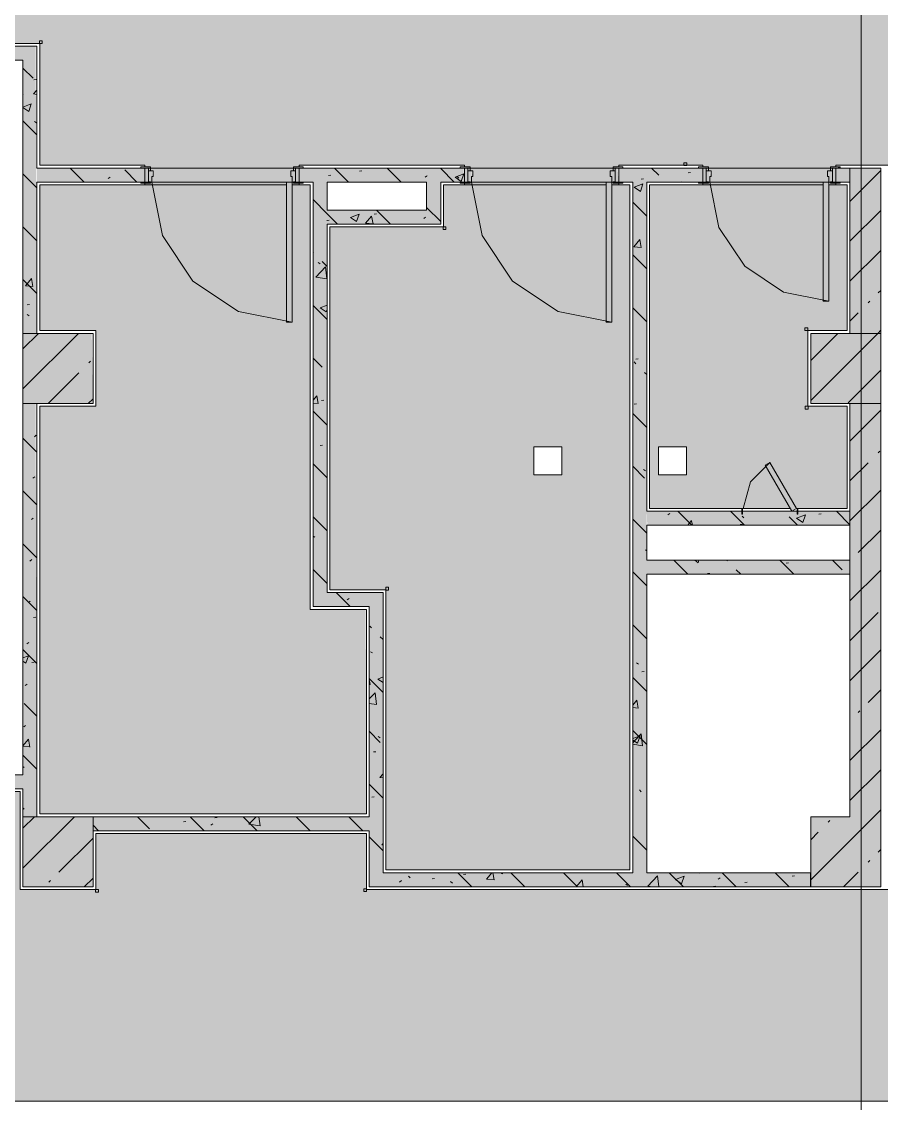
# Model space of a CAD drawing. Header units: millimetres. Extents: x -3817 to 677485, y -22715 to 103890.
# Drawn here: x -530.2 to -481.9, y -19496.8 to -19436 of the extents above; entities that cross this region are included whole.
import ezdxf

# ---------------------------------------------------------------- set-up
doc = ezdxf.new("R2010")
doc.units = ezdxf.units.MM
doc.layers.add('PDF _Геометрия', color=7, linetype='Continuous', true_color=0x1d1d1d)
doc.layers.add('PDF _Сплошная заливка', color=7, linetype='Continuous', true_color=0xffffff)

msp = doc.modelspace()

# ---------------------------------------------------------------- hatches: boundary and pattern name
at = {"layer": 'PDF _Сплошная заливка', "transparency": 33554559}
h = msp.add_hatch(color=256, dxfattribs=at)
h.paths.add_polyline_path([(-464.516, -19442.579), (-464.453, -19442.973), (-463.965, -19442.973), (-464.045, -19442.579), (-464.453, -19442.579)], flags=0)
h.paths.add_polyline_path([(-464.516, -19431.95), (-463.965, -19431.95), (-463.965, -19431.753), (-464.453, -19431.753), (-464.516, -19431.871)], flags=0)
h.paths.add_polyline_path([(-697.46, -19395.219), (-697.523, -19394.983), (-697.618, -19395.022), (-697.618, -19395.219), (-697.523, -19395.219)], flags=0)
h.paths.add_polyline_path([(-623.959, -19409.392), (-624.022, -19408.998), (-624.117, -19408.998), (-624.117, -19409.392), (-624.022, -19409.392)], flags=0)
h.paths.add_polyline_path([(-623.959, -19420.021), (-624.117, -19420.021), (-624.117, -19420.415), (-624.022, -19420.415), (-623.959, -19420.1)], flags=0)
h.paths.add_polyline_path([(-514.987, -19444.981), (-514.953, -19444.351), (-514.79, -19444.351), (-514.79, -19444.194), (-514.593, -19444.131), (-514.593, -19444.036), (-505.302, -19444.036), (-505.302, -19444.131), (-505.105, -19444.194), (-505.105, -19444.351), (-504.83, -19444.351), (-504.987, -19445.044), (-505.302, -19445.044), (-505.302, -19445.138), (-497.349, -19445.138), (-497.349, -19444.981), (-497.034, -19444.981), (-496.956, -19444.351), (-496.838, -19444.351), (-496.838, -19444.194), (-496.641, -19444.131), (-496.641, -19444.036), (-491.917, -19444.036), (-491.917, -19444.131), (-491.72, -19444.194), (-491.72, -19444.351), (-491.444, -19444.351), (-491.602, -19445.044), (-491.917, -19445.044), (-491.917, -19445.138), (-485.145, -19445.138), (-485.145, -19444.981), (-484.83, -19444.981), (-484.751, -19444.351), (-484.633, -19444.351), (-484.633, -19444.194), (-484.437, -19444.131), (-484.437, -19444.036), (-475.067, -19444.036), (-475.067, -19444.131), (-474.87, -19444.194), (-474.87, -19444.351), (-474.594, -19444.351), (-474.752, -19445.044), (-475.067, -19445.044), (-475.067, -19445.138), (-467.114, -19445.138), (-467.114, -19444.981), (-466.799, -19444.981), (-466.721, -19444.351), (-466.603, -19444.351), (-466.603, -19444.194), (-466.406, -19444.131), (-466.406, -19444.036), (-465.303, -19444.036), (-465.303, -19442.776), (-465.146, -19442.776), (-465.146, -19442.501), (-464.516, -19442.579), (-464.516, -19442.264), (-463.965, -19442.264), (-463.965, -19432.265), (-464.516, -19432.265), (-464.516, -19431.95), (-465.146, -19431.871), (-465.146, -19431.753), (-465.303, -19431.753), (-465.366, -19431.753), (-468.849, -19431.753), (-468.849, -19431.596), (-469.115, -19431.556), (-469.046, -19431.153), (-475.739, -19431.153), (-475.739, -19431.596), (-475.936, -19431.596), (-475.936, -19431.753), (-491.523, -19431.753), (-491.577, -19431.659), (-491.72, -19431.596), (-491.72, -19431.438), (-491.995, -19431.438), (-491.838, -19430.745), (-491.523, -19430.745), (-491.523, -19430.651), (-498.294, -19430.651), (-498.294, -19430.808), (-498.609, -19430.808), (-498.688, -19431.438), (-498.806, -19431.438), (-498.806, -19431.596), (-499.003, -19431.659), (-499.003, -19431.911), (-500.735, -19431.911), (-500.735, -19425.297), (-501.601, -19425.297), (-501.601, -19425.202), (-501.995, -19425.139), (-501.916, -19424.509), (-501.798, -19424.509), (-501.798, -19424.352), (-501.601, -19424.289), (-501.601, -19424.194), (-509.081, -19424.194), (-509.081, -19424.289), (-508.884, -19424.352), (-508.884, -19424.509), (-508.609, -19424.509), (-508.766, -19425.202), (-509.081, -19425.202), (-509.081, -19425.297), (-531.128, -19425.297), (-531.143, -19425.202), (-531.325, -19425.139), (-531.325, -19424.982), (-531.6, -19424.982), (-531.443, -19424.289), (-531.128, -19424.289), (-531.128, -19424.194), (-539.08, -19424.194), (-539.08, -19424.352), (-539.395, -19424.352), (-539.474, -19424.982), (-539.592, -19424.982), (-539.592, -19425.139), (-539.789, -19425.202), (-539.789, -19425.297), (-552.428, -19425.297), (-552.428, -19425.202), (-552.625, -19425.139), (-552.625, -19424.982), (-552.9, -19424.982), (-552.821, -19424.352), (-553.136, -19424.284), (-553.136, -19424.194), (-561.089, -19424.194), (-561.089, -19424.289), (-560.695, -19424.352), (-560.774, -19424.982), (-560.892, -19424.982), (-560.892, -19425.139), (-561.089, -19425.202), (-561.089, -19425.297), (-596.007, -19425.297), (-596.007, -19425.202), (-596.204, -19425.139), (-596.204, -19424.982), (-596.48, -19424.982), (-596.401, -19424.352), (-596.716, -19424.352), (-596.716, -19424.194), (-604.668, -19424.194), (-604.652, -19424.289), (-604.275, -19424.352), (-604.354, -19424.982), (-604.472, -19424.982), (-604.472, -19425.139), (-604.668, -19425.202), (-604.668, -19425.297), (-611.125, -19425.297), (-611.125, -19392.384), (-611.755, -19392.384), (-611.786, -19390.479), (-612.054, -19390.416), (-612.054, -19389.825), (-612.464, -19389.825), (-612.385, -19389.196), (-612.7, -19389.196), (-612.7, -19388.526), (-620.117, -19388.605), (-620.117, -19389.196), (-619.786, -19389.196), (-619.786, -19389.825), (-620.117, -19389.825), (-620.18, -19390.479), (-620.408, -19390.495), (-620.424, -19392.384), (-623.014, -19392.384), (-623.014, -19395.376), (-628.053, -19395.376), (-628.053, -19392.487), (-667.973, -19392.487), (-667.973, -19392.384), (-670.454, -19392.384), (-670.454, -19395.396), (-675.493, -19395.396), (-675.493, -19392.384), (-676.504, -19392.384), (-676.504, -19392.526), (-694.39, -19392.526), (-694.39, -19392.384), (-695.728, -19392.384), (-695.728, -19394.983), (-695.823, -19395.022), (-695.886, -19395.14), (-696.831, -19395.219), (-696.831, -19395.298), (-697.46, -19395.219), (-697.46, -19395.534), (-697.618, -19395.534), (-697.618, -19402.463), (-697.523, -19402.463), (-697.46, -19401.912), (-695.823, -19401.99), (-695.823, -19402.463), (-695.728, -19402.463), (-695.728, -19402.699), (-692.539, -19402.699), (-692.539, -19407.266), (-623.014, -19407.266), (-623.014, -19408.998), (-623.109, -19408.998), (-623.172, -19409.195), (-623.329, -19409.195), (-623.349, -19409.465), (-623.959, -19409.392), (-623.959, -19409.707), (-624.117, -19409.707), (-624.048, -19419.706), (-623.959, -19419.706), (-623.959, -19420.021), (-623.329, -19420.1), (-623.329, -19420.218), (-623.172, -19420.218), (-623.109, -19420.415), (-623.014, -19420.415), (-623.014, -19425.297), (-626.951, -19425.297), (-626.951, -19437.186), (-620.14, -19437.186), (-620.118, -19437.28), (-619.747, -19437.343), (-619.747, -19437.501), (-619.471, -19437.501), (-619.629, -19438.194), (-620.14, -19438.194), (-620.14, -19438.288), (-611.991, -19438.288), (-611.991, -19438.131), (-611.676, -19438.131), (-611.597, -19437.501), (-611.479, -19437.501), (-611.479, -19437.343), (-611.086, -19437.28), (-611.086, -19437.186), (-604.865, -19437.186), (-604.816, -19437.28), (-604.668, -19437.343), (-604.668, -19437.501), (-604.393, -19437.501), (-604.55, -19438.194), (-604.865, -19438.194), (-604.865, -19438.288), (-596.913, -19438.288), (-596.913, -19438.131), (-596.598, -19438.131), (-596.519, -19437.501), (-596.401, -19437.501), (-596.401, -19437.343), (-596.204, -19437.28), (-596.204, -19437.186), (-560.498, -19437.186), (-560.494, -19437.28), (-560.302, -19437.343), (-560.302, -19437.501), (-560.026, -19437.501), (-560.105, -19438.131), (-559.79, -19438.131), (-559.79, -19438.288), (-549.79, -19438.288), (-549.79, -19438.131), (-549.475, -19438.131), (-549.396, -19437.501), (-549.278, -19437.501), (-549.278, -19437.343), (-549.089, -19437.28), (-549.089, -19437.186), (-540.342, -19437.186), (-540.342, -19437.28), (-540.145, -19437.343), (-540.145, -19437.501), (-539.869, -19437.501), (-540.027, -19438.194), (-540.342, -19438.194), (-540.342, -19438.288), (-532.389, -19438.288), (-532.389, -19438.131), (-532.074, -19438.131), (-531.995, -19437.501), (-531.877, -19437.501), (-531.877, -19437.343), (-531.68, -19437.28), (-531.68, -19437.186), (-529.161, -19437.186), (-529.161, -19444.036), (-523.254, -19444.036), (-523.254, -19444.131), (-523.057, -19444.194), (-523.057, -19444.351), (-522.782, -19444.351), (-522.939, -19445.044), (-523.254, -19445.044), (-523.254, -19445.138), (-515.302, -19445.138), (-515.302, -19444.981), (-515.065, -19444.981)], flags=0)
h.paths.add_polyline_path([(-514.908, -19445.138), (-514.593, -19445.138), (-514.593, -19445.044), (-514.987, -19444.981), (-514.987, -19445.138)], flags=0)
h.paths.add_polyline_path([(-484.594, -19445.138), (-484.437, -19445.138), (-484.5, -19445.044), (-484.83, -19444.981), (-484.751, -19445.138), (-484.633, -19445.138)], flags=0)
h.paths.add_polyline_path([(-496.739, -19445.138), (-496.641, -19445.138), (-496.665, -19445.044), (-497.034, -19444.981), (-496.956, -19445.138), (-496.838, -19445.138)], flags=0)
h.paths.add_polyline_path([(-466.67, -19445.138), (-466.406, -19445.138), (-466.406, -19445.044), (-466.799, -19444.981), (-466.721, -19445.138)], flags=0)
h.paths.add_polyline_path([(-532.074, -19438.288), (-531.68, -19438.288), (-531.68, -19438.194), (-532.074, -19438.131)], flags=0)
h.paths.add_polyline_path([(-560.444, -19438.288), (-560.105, -19438.25), (-560.183, -19438.194), (-560.498, -19438.194), (-560.498, -19438.288)], flags=0)
h.paths.add_polyline_path([(-549.475, -19438.288), (-549.089, -19438.288), (-549.089, -19438.194), (-549.475, -19438.131)], flags=0)
h.paths.add_polyline_path([(-596.598, -19438.288), (-596.204, -19438.288), (-596.221, -19438.194), (-596.598, -19438.238)], flags=0)
h.paths.add_polyline_path([(-611.086, -19438.288), (-611.125, -19438.194), (-611.676, -19438.216), (-611.676, -19438.288), (-611.125, -19438.288)], flags=0)
h.paths.add_polyline_path([(-501.995, -19431.832), (-502.31, -19431.832), (-502.31, -19425.139), (-501.995, -19425.139), (-501.995, -19430.912)], flags=0)
h.paths.add_polyline_path([(-498.688, -19430.808), (-498.609, -19430.808), (-498.609, -19430.651), (-499.003, -19430.651), (-499.003, -19430.745), (-498.688, -19430.745)], flags=0)
h.paths.add_polyline_path([(-539.395, -19424.352), (-539.474, -19424.194), (-539.789, -19424.194), (-539.789, -19424.289), (-539.474, -19424.352)], flags=0)
h.paths.add_polyline_path([(-552.821, -19424.352), (-552.428, -19424.289), (-552.428, -19424.194), (-552.821, -19424.244)], flags=0)
h.paths.add_polyline_path([(-596.401, -19424.352), (-596.007, -19424.289), (-596.007, -19424.194), (-596.401, -19424.194)], flags=0)
h.paths.add_polyline_path([(-612.385, -19389.196), (-612.054, -19389.196), (-611.991, -19388.542), (-612.385, -19388.605), (-612.385, -19389.077)], flags=0)
h = msp.add_hatch(color=256, dxfattribs=at)
h.paths.add_polyline_path([(-605.102, -19438.131), (-604.865, -19438.131), (-604.865, -19437.343), (-611.282, -19437.343), (-611.217, -19438.131), (-609.038, -19438.131)], flags=0)
h.paths.add_polyline_path([(-540.342, -19438.131), (-540.342, -19437.343), (-549.081, -19437.343), (-549.081, -19438.131), (-540.578, -19438.131)], flags=0)
h.paths.add_polyline_path([(-531.68, -19438.131), (-530.106, -19438.131), (-530.106, -19437.343), (-531.68, -19437.343)], flags=0)
h.paths.add_polyline_path([(-595.22, -19438.131), (-595.22, -19437.343), (-596.204, -19437.343), (-596.204, -19438.131), (-595.377, -19438.131)], flags=0)
h.paths.add_polyline_path([(-560.498, -19438.131), (-560.498, -19437.343), (-591.283, -19437.343), (-591.283, -19438.131), (-560.735, -19438.131)], flags=0)
for points in [[(-530.106, -19484.586), (-530.104, -19484.58), (-530.104, -19480.649), (-529.318, -19480.649), (-529.394, -19457.421), (-530.104, -19457.421), (-530.104, -19453.485), (-529.318, -19453.485), (-529.394, -19437.343), (-530.106, -19437.343), (-530.106, -19483.205)], [(-507.428, -19447.343), (-506.64, -19447.343), (-506.64, -19444.194), (-507.428, -19444.194), (-507.428, -19446.556)], [(-483.649, -19453.485), (-481.917, -19453.485), (-481.917, -19444.194), (-483.649, -19444.194), (-483.649, -19445.321)], [(-526.01, -19480.491), (-510.814, -19480.491), (-510.851, -19468.996), (-513.963, -19468.996), (-513.963, -19445.138), (-514.987, -19445.138), (-514.987, -19452.855), (-515.302, -19452.855), (-515.302, -19445.138), (-529.161, -19445.138), (-529.161, -19453.327), (-526.01, -19453.327), (-526.01, -19457.579), (-529.161, -19457.579), (-529.161, -19480.491), (-527.586, -19480.491)], [(-513.03, -19468.051), (-513.018, -19468.051), (-513.03, -19444.981), (-513.806, -19444.981), (-513.806, -19468.051)], [(-495.853, -19483.798), (-495.066, -19483.798), (-495.066, -19444.981), (-495.853, -19444.981), (-495.853, -19483.641)], [(-512.861, -19447.343), (-507.428, -19447.343), (-507.428, -19446.556), (-513.018, -19446.556), (-513.018, -19447.343)], [(-529.318, -19457.421), (-526.167, -19457.421), (-526.242, -19453.485), (-530.104, -19453.485), (-530.104, -19457.421), (-529.394, -19457.421)], [(-483.807, -19457.421), (-481.917, -19457.421), (-481.917, -19453.485), (-485.854, -19453.485), (-485.854, -19457.421), (-485.733, -19457.421)], [(-483.649, -19464.272), (-483.649, -19463.484), (-495.066, -19463.484), (-495.033, -19464.272), (-483.807, -19464.272)], [(-483.807, -19467.027), (-483.649, -19467.027), (-483.649, -19466.24), (-495.066, -19466.24), (-495.066, -19467.027), (-486.011, -19467.027)], [(-511.157, -19468.838), (-509.869, -19468.838), (-509.874, -19468.051), (-513.806, -19468.051), (-513.806, -19468.838), (-512.861, -19468.838)], [(-530.263, -19479.074), (-530.106, -19479.074), (-530.106, -19478.287), (-547.113, -19478.287), (-547.113, -19479.074), (-535.901, -19479.074)], [(-530.104, -19484.586), (-526.167, -19484.586), (-526.167, -19480.649), (-530.104, -19480.649), (-530.104, -19483.202)], [(-524.017, -19481.436), (-510.656, -19481.436), (-510.656, -19480.649), (-526.167, -19480.649), (-526.167, -19481.436), (-526.01, -19481.436)], [(-496.011, -19484.586), (-485.866, -19484.586), (-485.866, -19483.798), (-510.656, -19483.798), (-510.656, -19484.586), (-496.665, -19484.586)]]:
    msp.add_hatch(color=256, dxfattribs=at).paths.add_polyline_path(points)
h = msp.add_hatch(color=256, dxfattribs=at)
h.paths.add_polyline_path([(-526.01, -19444.981), (-523.254, -19444.981), (-523.254, -19444.194), (-529.318, -19444.194), (-529.318, -19444.981), (-527.243, -19444.981)], flags=0)
h.paths.add_polyline_path([(-510.232, -19444.981), (-507.428, -19444.981), (-507.428, -19444.194), (-514.593, -19444.194), (-514.593, -19444.981), (-513.018, -19444.981)], flags=0)
at = {"layer": 'PDF _Сплошная заливка', "true_color": 0xe2e2e2, "transparency": 33554559}
h = msp.add_hatch(color=254, dxfattribs=at)
h.paths.add_polyline_path([(-514.987, -19444.981), (-514.79, -19444.981), (-514.79, -19444.351), (-515.045, -19444.432), (-514.987, -19444.666)], flags=0)
h.paths.add_polyline_path([(-522.939, -19444.981), (-522.86, -19444.981), (-522.86, -19444.351), (-523.057, -19444.351), (-523.057, -19444.981)], flags=0)
at = {"layer": 'PDF _Сплошная заливка', "transparency": 33554559}
h = msp.add_hatch(color=256, dxfattribs=at)
h.paths.add_polyline_path([(-505.538, -19444.981), (-505.302, -19444.981), (-505.361, -19444.194), (-506.64, -19444.194), (-506.64, -19444.981), (-505.658, -19444.981)], flags=0)
h.paths.add_polyline_path([(-496.405, -19444.981), (-491.917, -19444.981), (-491.922, -19444.194), (-496.641, -19444.194), (-496.641, -19444.981)], flags=0)
h.paths.add_polyline_path([(-483.807, -19444.981), (-483.649, -19444.981), (-483.649, -19444.194), (-484.437, -19444.194), (-484.437, -19444.981), (-484.2, -19444.981)], flags=0)
at = {"layer": 'PDF _Сплошная заливка', "true_color": 0xe2e2e2, "transparency": 33554559}
h = msp.add_hatch(color=254, dxfattribs=at)
h.paths.add_polyline_path([(-496.838, -19444.981), (-496.838, -19444.351), (-497.113, -19444.351), (-497.034, -19444.981)], flags=0)
h.paths.add_polyline_path([(-504.908, -19444.981), (-504.908, -19444.351), (-505.105, -19444.351), (-505.105, -19444.981), (-504.987, -19444.981)], flags=0)
at = {"layer": 'PDF _Сплошная заливка', "true_color": 0xfbfbfb, "transparency": 33554559}
msp.add_hatch(color=7, dxfattribs=at).paths.add_polyline_path([(-496.641, -19444.981), (-496.706, -19444.194), (-496.838, -19444.194), (-496.838, -19444.981), (-496.665, -19444.981)])
at = {"layer": 'PDF _Сплошная заливка', "true_color": 0xe2e2e2, "transparency": 33554559}
h = msp.add_hatch(color=254, dxfattribs=at)
h.paths.add_polyline_path([(-491.602, -19444.981), (-491.523, -19444.981), (-491.523, -19444.351), (-491.72, -19444.351), (-491.72, -19444.981)], flags=0)
h.paths.add_polyline_path([(-484.83, -19444.981), (-484.633, -19444.981), (-484.633, -19444.351), (-484.909, -19444.351), (-484.83, -19444.666)], flags=0)
at = {"layer": 'PDF _Сплошная заливка', "transparency": 33554559}
h = msp.add_hatch(color=256, dxfattribs=at)
h.paths.add_polyline_path([(-496.665, -19483.641), (-496.011, -19483.641), (-496.011, -19445.138), (-497.034, -19445.138), (-497.034, -19452.855), (-497.349, -19452.855), (-497.349, -19445.138), (-506.483, -19445.138), (-506.483, -19447.501), (-512.861, -19447.501), (-512.861, -19467.893), (-509.711, -19467.893), (-509.711, -19483.641)], flags=0)
h.paths.add_polyline_path([(-501.414, -19461.44), (-501.414, -19459.865), (-499.839, -19459.865), (-499.839, -19461.44)], flags=0)
at = {"layer": 'PDF _Сплошная заливка', "true_color": 0xe2e2e2, "transparency": 33554559}
for points in [[(-497.349, -19452.855), (-497.034, -19452.855), (-497.034, -19444.981), (-497.349, -19444.981), (-497.349, -19450.838)], [(-486.922, -19463.484), (-486.649, -19463.327), (-488.145, -19460.736), (-488.418, -19460.893), (-487.013, -19463.327)]]:
    msp.add_hatch(color=254, dxfattribs=at).paths.add_polyline_path(points)
at = {"layer": 'PDF _Сплошная заливка', "transparency": 33554559}
h = msp.add_hatch(color=256, dxfattribs=at)
h.paths.add_polyline_path([(-492.832, -19463.327), (-487.013, -19463.327), (-488.418, -19460.893), (-488.145, -19460.736), (-486.649, -19463.327), (-483.807, -19463.327), (-483.807, -19457.579), (-486.011, -19457.579), (-486.011, -19453.327), (-483.807, -19453.327), (-483.807, -19445.138), (-484.83, -19445.138), (-484.83, -19451.674), (-485.145, -19451.674), (-485.145, -19445.138), (-494.909, -19445.138), (-494.909, -19463.327), (-494.288, -19463.327)], flags=0)
h.paths.add_polyline_path([(-494.353, -19461.44), (-494.406, -19461.375), (-494.406, -19459.865), (-492.832, -19459.865), (-492.832, -19461.44)], flags=0)
h = msp.add_hatch(color=256, dxfattribs=at)
h.paths.add_polyline_path([(-471.405, -19498.522), (-470.972, -19498.522), (-470.972, -19498.428), (-471.327, -19498.365), (-471.248, -19496.727), (-470.972, -19496.727), (-470.972, -19496.633), (-469.713, -19496.633), (-469.713, -19477.263), (-479.634, -19477.263), (-479.634, -19484.743), (-510.814, -19484.743), (-510.814, -19481.594), (-526.01, -19481.594), (-526.01, -19484.743), (-530.262, -19484.743), (-530.263, -19479.232), (-546.955, -19479.232), (-546.955, -19484.743), (-591.126, -19484.743), (-591.126, -19495.097), (-583.409, -19495.125), (-583.409, -19495.412), (-591.126, -19495.414), (-591.126, -19496.633), (-478.453, -19496.633), (-478.413, -19497.735), (-478.341, -19497.76), (-478.413, -19498.365), (-478.098, -19498.433), (-478.098, -19498.522), (-472.118, -19498.522)], flags=0)
h.paths.add_polyline_path([(-478.453, -19498.522), (-478.413, -19498.512), (-478.453, -19498.365)], flags=0)

# ---------------------------------------------------------------- linework, layer by layer
at = {"layer": 'PDF _Геометрия', "color": 253, "lineweight": 9, "true_color": 0xaaaaaa}
for points in [[(-483.019, -19618.882), (-483.019, -19525.301), (-483.019, -19524.901), (-483.019, -19431.319)], [(-531.68, -19437.28), (-531.68, -19437.186), (-529.161, -19437.186), (-529.161, -19444.036), (-523.254, -19444.036), (-523.254, -19444.131)], [(-514.593, -19444.131), (-514.593, -19444.036), (-505.302, -19444.036), (-505.302, -19444.131)], [(-496.641, -19444.131), (-496.641, -19444.036), (-491.917, -19444.036), (-491.917, -19444.131)], [(-484.437, -19444.131), (-484.437, -19444.036), (-475.067, -19444.036), (-475.067, -19444.131)], [(-523.254, -19445.044), (-523.254, -19445.138), (-515.302, -19445.138), (-529.161, -19445.138), (-529.161, -19453.327), (-526.01, -19453.327), (-526.01, -19457.579), (-529.161, -19457.579), (-529.161, -19480.491), (-510.814, -19480.491), (-510.814, -19468.996), (-513.963, -19468.996), (-513.963, -19445.138), (-514.987, -19445.138), (-514.593, -19445.138), (-514.593, -19445.044)], [(-522.86, -19444.981), (-522.261, -19447.994), (-520.554, -19450.548), (-518, -19452.255), (-514.987, -19452.855)], [(-505.302, -19445.044), (-505.302, -19445.138), (-497.349, -19445.138), (-506.483, -19445.138), (-506.483, -19447.501), (-512.861, -19447.501), (-512.861, -19467.893), (-509.711, -19467.893), (-509.711, -19483.641), (-496.011, -19483.641), (-496.011, -19445.138), (-497.034, -19445.138), (-496.641, -19445.138), (-496.641, -19445.044)], [(-504.908, -19444.981), (-504.309, -19447.994), (-502.602, -19450.548), (-500.048, -19452.255), (-497.034, -19452.855)], [(-491.917, -19445.044), (-491.917, -19445.138), (-485.145, -19445.138), (-494.909, -19445.138), (-494.909, -19463.327), (-487.013, -19463.327)], [(-491.523, -19444.981), (-491.013, -19447.542), (-489.563, -19449.713), (-487.391, -19451.164), (-484.83, -19451.674)], [(-486.649, -19463.327), (-483.807, -19463.327), (-483.807, -19457.579), (-486.011, -19457.579), (-486.011, -19453.327), (-483.807, -19453.327), (-483.807, -19445.138), (-484.83, -19445.138), (-484.437, -19445.138), (-484.437, -19445.044)], [(-489.641, -19463.327), (-489.24, -19461.831), (-488.145, -19460.736)], [(-470.972, -19496.727), (-470.972, -19496.633), (-469.713, -19496.633), (-469.713, -19477.263), (-479.634, -19477.263), (-479.634, -19484.743), (-510.814, -19484.743), (-510.814, -19481.594), (-526.01, -19481.594), (-526.01, -19484.743), (-530.262, -19484.743), (-530.262, -19479.232), (-546.955, -19479.232), (-546.955, -19484.743), (-591.126, -19484.743), (-591.126, -19495.097), (-591.126, -19486.948), (-591.22, -19486.948)], [(-591.22, -19496.003), (-591.126, -19496.003), (-591.126, -19495.414), (-591.126, -19496.633), (-478.453, -19496.633), (-478.453, -19497.735)]]:
    msp.add_lwpolyline(points, dxfattribs=at)
at = {"layer": 'PDF _Геометрия', "color": 7, "lineweight": 9}
for points in [[(-529.177, -19437.048), (-529.177, -19437.202), (-529.019, -19437.202), (-529.019, -19437.048)], [(-492.818, -19443.894), (-492.976, -19443.894), (-492.976, -19444.052), (-492.818, -19444.052)], [(-507.428, -19444.981), (-507.428, -19446.556), (-513.018, -19446.556), (-513.018, -19444.981)], [(-506.499, -19447.489), (-506.499, -19447.642), (-506.341, -19447.642), (-506.341, -19447.489)], [(-526.167, -19453.485), (-530.104, -19453.485), (-530.104, -19457.421), (-526.167, -19457.421)], [(-486.177, -19453.166), (-486.177, -19453.319), (-486.019, -19453.319), (-486.019, -19453.166)], [(-481.917, -19453.485), (-485.854, -19453.485), (-485.854, -19457.421), (-481.917, -19457.421)], [(-486.005, -19457.579), (-486.158, -19457.579), (-486.158, -19457.736), (-486.005, -19457.736)], [(-509.723, -19467.909), (-509.57, -19467.909), (-509.57, -19467.752), (-509.723, -19467.752)], [(-526.167, -19480.649), (-530.104, -19480.649), (-530.104, -19484.586), (-526.167, -19484.586)], [(-510.798, -19484.858), (-510.798, -19484.704), (-510.955, -19484.704), (-510.955, -19484.858)], [(-526.026, -19484.731), (-526.026, -19484.885), (-525.868, -19484.885), (-525.868, -19484.731)]]:
    msp.add_lwpolyline(points, close=True, dxfattribs=at)
for points in [[(-523.49, -19444.194), (-529.318, -19444.194), (-529.318, -19437.343), (-530.106, -19437.343), (-531.444, -19437.343)], [(-531.444, -19438.131), (-530.106, -19438.131), (-530.106, -19478.287), (-547.113, -19478.287), (-547.113, -19442.698), (-544.123, -19442.698), (-544.123, -19442.068), (-544.123, -19438.131), (-540.578, -19438.131)], [(-523.254, -19444.981), (-523.254, -19444.194)], [(-522.939, -19444.194), (-514.908, -19444.194)], [(-514.593, -19444.194), (-514.593, -19444.981)], [(-505.538, -19444.194), (-506.64, -19444.194), (-507.428, -19444.194), (-514.357, -19444.194)], [(-505.302, -19444.981), (-505.302, -19444.194)], [(-504.987, -19444.194), (-496.956, -19444.194)], [(-496.641, -19444.194), (-496.641, -19444.981)], [(-492.153, -19444.194), (-496.405, -19444.194)], [(-491.917, -19444.981), (-491.917, -19444.194)], [(-491.602, -19444.194), (-484.751, -19444.194)], [(-484.437, -19444.194), (-484.437, -19444.981)], [(-484.2, -19444.981), (-483.649, -19444.981), (-483.649, -19453.485), (-481.917, -19453.485), (-481.917, -19444.194), (-483.649, -19444.194), (-484.2, -19444.194)], [(-483.649, -19444.981), (-483.649, -19444.194)], [(-483.649, -19446.066), (-481.917, -19444.334)], [(-514.357, -19444.981), (-513.806, -19444.981), (-513.806, -19468.051), (-513.806, -19468.838), (-510.656, -19468.838), (-510.656, -19480.649), (-529.318, -19480.649), (-529.318, -19457.421)], [(-529.318, -19453.485), (-529.318, -19444.981), (-523.49, -19444.981)], [(-515.302, -19444.981), (-522.86, -19444.981)], [(-496.405, -19444.981), (-495.853, -19444.981), (-495.853, -19483.798), (-509.869, -19483.798), (-509.869, -19468.838), (-509.869, -19468.051), (-513.018, -19468.051), (-513.018, -19447.343), (-507.428, -19447.343), (-506.64, -19447.343), (-506.64, -19444.981), (-505.538, -19444.981)], [(-497.034, -19444.981), (-504.908, -19444.981)], [(-483.649, -19467.027), (-483.649, -19480.649), (-485.854, -19480.649), (-485.854, -19484.586), (-481.917, -19484.586), (-481.917, -19480.649), (-481.917, -19457.421), (-483.649, -19457.421), (-483.649, -19463.484), (-495.066, -19463.484), (-495.066, -19444.981), (-492.153, -19444.981)], [(-484.83, -19444.981), (-491.602, -19444.981)], [(-483.649, -19448.311), (-481.917, -19446.579)], [(-483.649, -19450.556), (-481.917, -19448.824)], [(-482.062, -19451.214), (-481.917, -19451.069)], [(-482.623, -19451.775), (-482.53, -19451.682)], [(-483.649, -19452.801), (-483.185, -19452.336)], [(-530.104, -19456.601), (-526.987, -19453.485)], [(-530.104, -19454.356), (-529.232, -19453.485)], [(-485.854, -19457.251), (-482.088, -19453.485), (-481.917, -19453.314)], [(-485.854, -19455.006), (-484.333, -19453.485)], [(-526.401, -19455.143), (-526.307, -19455.049)], [(-528.679, -19457.421), (-526.962, -19455.704)], [(-483.746, -19457.388), (-481.917, -19455.559)], [(-526.434, -19457.421), (-526.167, -19457.155)], [(-483.649, -19459.536), (-481.917, -19457.804)], [(-482.062, -19460.194), (-481.969, -19460.101)], [(-483.649, -19461.781), (-482.623, -19460.755)], [(-483.649, -19464.026), (-481.917, -19462.294)], [(-526.167, -19481.436), (-510.656, -19481.436), (-510.656, -19483.798), (-510.656, -19484.586), (-485.866, -19484.586), (-485.866, -19483.798), (-495.066, -19483.798), (-495.066, -19467.027), (-483.649, -19467.027), (-483.649, -19466.24), (-495.066, -19466.24), (-495.066, -19464.272), (-483.649, -19464.272), (-483.649, -19463.484)], [(-483.649, -19464.272), (-483.649, -19466.24)], [(-483.185, -19465.806), (-481.917, -19464.539)], [(-483.649, -19468.516), (-481.917, -19466.784)], [(-483.649, -19470.761), (-482.062, -19469.174)], [(-483.649, -19473.006), (-481.917, -19471.274)], [(-482.623, -19474.225), (-481.917, -19473.519)], [(-483.185, -19474.786), (-483.091, -19474.693)], [(-483.649, -19477.496), (-481.917, -19475.764)], [(-483.649, -19479.741), (-481.917, -19478.009)], [(-591.283, -19486.909), (-591.283, -19484.586), (-547.9, -19484.586), (-547.113, -19484.586), (-547.113, -19479.074), (-530.106, -19479.074), (-530.106, -19484.586), (-529.394, -19484.586)], [(-485.854, -19484.191), (-482.312, -19480.649), (-481.917, -19480.254)], [(-530.104, -19483.541), (-527.212, -19480.649)], [(-530.104, -19481.296), (-529.457, -19480.649)], [(-484.868, -19480.96), (-484.775, -19480.867)], [(-485.854, -19481.946), (-485.43, -19481.521)], [(-528.084, -19483.766), (-526.167, -19481.849)], [(-482.062, -19482.644), (-481.917, -19482.499)], [(-482.623, -19483.205), (-482.53, -19483.112)], [(-526.659, -19484.586), (-526.167, -19484.094)], [(-484.004, -19484.586), (-483.185, -19483.766)], [(-528.645, -19484.328), (-528.552, -19484.234)]]:
    msp.add_lwpolyline(points, dxfattribs=at)
at = {"layer": 'PDF _Геометрия', "color": 8, "lineweight": 9, "true_color": 0x787878}
for points in [[(-529.532, -19439.151), (-530.106, -19438.577)], [(-529.49, -19439.231), (-529.359, -19439.213)], [(-530.106, -19440.076), (-530.085, -19440.095)], [(-529.318, -19440.055), (-529.52, -19440.024), (-529.318, -19439.813)], [(-530.106, -19440.764), (-529.638, -19440.584)], [(-530.106, -19440.787), (-529.779, -19441.007)], [(-529.779, -19441.008), (-529.637, -19440.585)], [(-529.318, -19442.336), (-530.106, -19441.549)], [(-529.451, -19441.574), (-529.34, -19441.645)], [(-529.318, -19445.304), (-530.106, -19444.517)], [(-526.674, -19444.981), (-527.461, -19444.194)], [(-523.702, -19444.981), (-524.384, -19444.299)], [(-512.945, -19444.607), (-512.814, -19444.59)], [(-511.823, -19444.981), (-512.611, -19444.194)], [(-511.193, -19444.377), (-511.062, -19444.36)], [(-508.855, -19444.981), (-509.643, -19444.194)], [(-505.884, -19444.981), (-506.64, -19444.224), (-506.671, -19444.194)], [(-505.482, -19444.947), (-505.83, -19444.712), (-505.34, -19444.524)], [(-505.482, -19444.947), (-505.34, -19444.524)], [(-494.39, -19444.596), (-494.792, -19444.194)], [(-492.735, -19444.465), (-492.604, -19444.448)], [(-525.315, -19444.785), (-525.21, -19444.704)], [(-507.506, -19444.708), (-507.428, -19444.648), (-507.401, -19444.628)], [(-505.71, -19444.666), (-505.613, -19444.755)], [(-495.423, -19445.507), (-495.771, -19445.273), (-495.281, -19445.084)], [(-495.422, -19445.508), (-495.281, -19445.085)], [(-495.386, -19444.814), (-495.255, -19444.797)], [(-493.103, -19444.981), (-493.085, -19444.967)], [(-512.433, -19447.343), (-513.018, -19446.758), (-513.806, -19445.97)], [(-513.806, -19446.13), (-513.777, -19446.156)], [(-506.64, -19447.196), (-507.428, -19446.408)], [(-495.066, -19446.891), (-495.853, -19446.104)], [(-511.364, -19447.205), (-511.712, -19446.97), (-511.222, -19446.782)], [(-511.363, -19447.205), (-511.221, -19446.782)], [(-510.437, -19447.337), (-510.856, -19447.3), (-510.518, -19446.898)], [(-510.437, -19447.337), (-510.518, -19446.898)], [(-510.383, -19446.789), (-510.253, -19446.771)], [(-509.461, -19447.343), (-510.249, -19446.556)], [(-507.591, -19447.038), (-507.486, -19446.958)], [(-529.318, -19448.276), (-530.106, -19447.489)], [(-513.034, -19447.138), (-513.018, -19447.135), (-512.904, -19447.12)], [(-495.375, -19448.654), (-495.794, -19448.618), (-495.456, -19448.216)], [(-495.375, -19448.655), (-495.456, -19448.216)], [(-513.792, -19448.951), (-513.806, -19448.938)], [(-513.018, -19449.725), (-513.297, -19449.446)], [(-495.066, -19449.859), (-495.853, -19449.072)], [(-513.029, -19450.414), (-513.651, -19450.318), (-513.106, -19449.75)], [(-513.524, -19449.499), (-513.412, -19449.569)], [(-513.029, -19450.415), (-513.106, -19449.75)], [(-529.318, -19451.244), (-530.106, -19450.456)], [(-529.549, -19450.845), (-529.967, -19450.808), (-529.63, -19450.406)], [(-529.549, -19450.845), (-529.63, -19450.407)], [(-529.873, -19451.873), (-529.742, -19451.855)], [(-513.067, -19452.28), (-513.415, -19452.046), (-513.018, -19451.893)], [(-529.863, -19452.425), (-529.752, -19452.496)], [(-513.018, -19452.697), (-513.806, -19451.91)], [(-513.067, -19452.281), (-513.018, -19452.137)], [(-495.066, -19452.831), (-495.853, -19452.043)], [(-513.297, -19455.386), (-513.806, -19454.878)], [(-495.68, -19454.926), (-495.549, -19454.909)], [(-513.806, -19455.013), (-513.798, -19455.02)], [(-495.677, -19455.188), (-495.776, -19455.089)], [(-495.066, -19455.799), (-495.182, -19455.683)], [(-513.806, -19457.238), (-513.597, -19456.989)], [(-513.516, -19457.428), (-513.596, -19456.99)], [(-513.328, -19457.25), (-513.198, -19457.232)], [(-513.806, -19457.402), (-513.516, -19457.428)], [(-513.018, -19458.637), (-513.806, -19457.849)], [(-495.769, -19457.456), (-495.639, -19457.439)], [(-495.066, -19458.77), (-495.853, -19457.983)], [(-529.318, -19460.155), (-530.106, -19459.367)], [(-529.461, -19459.291), (-529.357, -19459.21)], [(-513.417, -19459.78), (-513.287, -19459.763)], [(-513.018, -19461.604), (-513.806, -19460.817)], [(-495.182, -19461.622), (-495.853, -19460.951)], [(-529.547, -19461.621), (-529.442, -19461.54)], [(-495.252, -19461.139), (-495.141, -19461.21)], [(-529.318, -19463.123), (-530.106, -19462.335)], [(-529.632, -19463.951), (-529.527, -19463.87)], [(-513.018, -19464.576), (-513.806, -19463.789)], [(-495.066, -19464.71), (-495.853, -19463.922)], [(-493.871, -19463.689), (-493.766, -19463.609)], [(-492.533, -19464.272), (-493.32, -19463.484)], [(-492.761, -19464.272), (-492.543, -19464.011)], [(-492.495, -19464.272), (-492.543, -19464.012)], [(-489.565, -19464.272), (-490.352, -19463.484)], [(-489.712, -19463.767), (-489.614, -19463.856)], [(-486.593, -19464.272), (-487.065, -19463.8)], [(-486.294, -19464.114), (-486.643, -19463.879), (-486.152, -19463.691)], [(-486.294, -19464.114), (-486.152, -19463.691)], [(-485.398, -19463.646), (-485.267, -19463.629)], [(-483.649, -19464.248), (-484.413, -19463.484)], [(-489.819, -19464.228), (-489.688, -19464.211)], [(-513.806, -19464.877), (-513.711, -19464.937)], [(-529.318, -19466.094), (-530.106, -19465.307)], [(-495.14, -19465.656), (-495.066, -19465.703)], [(-529.717, -19466.281), (-529.612, -19466.201)], [(-492.748, -19467.027), (-493.536, -19466.24)], [(-492.371, -19466.24), (-492.176, -19466.372)], [(-492.176, -19466.372), (-492.131, -19466.24)], [(-490.529, -19466.275), (-490.564, -19466.24)], [(-486.809, -19467.027), (-487.596, -19466.24)], [(-487.239, -19466.407), (-487.108, -19466.389)], [(-484.095, -19466.77), (-484.625, -19466.24)], [(-513.018, -19467.544), (-513.806, -19466.757)], [(-495.066, -19467.678), (-495.853, -19466.89)], [(-491.66, -19466.989), (-491.529, -19466.972)], [(-489.777, -19467.027), (-490.034, -19466.77)], [(-529.318, -19469.062), (-530.106, -19468.275)], [(-511.724, -19468.838), (-512.511, -19468.051)], [(-529.802, -19468.611), (-529.697, -19468.531)], [(-511.892, -19468.458), (-511.788, -19468.378)], [(-529.518, -19469.454), (-529.387, -19469.437)], [(-510.526, -19470.037), (-510.625, -19469.937)], [(-495.066, -19470.649), (-495.853, -19469.862)], [(-509.869, -19470.693), (-510.031, -19470.531)], [(-529.318, -19472.034), (-530.106, -19471.247)], [(-529.887, -19470.941), (-529.782, -19470.861)], [(-530.106, -19471.719), (-529.797, -19471.6)], [(-530.106, -19471.911), (-529.939, -19472.023)], [(-529.939, -19472.024), (-529.797, -19471.601)], [(-510.581, -19471.377), (-510.47, -19471.448)], [(-529.607, -19471.985), (-529.476, -19471.967)], [(-495.635, -19472.008), (-495.523, -19472.079)], [(-495.343, -19472.51), (-495.212, -19472.493)], [(-509.869, -19473.665), (-510.656, -19472.878)], [(-510.602, -19473.224), (-510.656, -19472.93)], [(-509.869, -19473.111), (-510.168, -19472.91), (-509.869, -19472.795)], [(-495.066, -19473.617), (-495.853, -19472.83)], [(-529.972, -19473.272), (-529.867, -19473.191)], [(-510.656, -19473.219), (-510.602, -19473.223)], [(-510.656, -19474.029), (-510.322, -19473.681)], [(-510.245, -19474.346), (-510.322, -19473.682)], [(-529.318, -19475.002), (-530.027, -19474.293)], [(-510.656, -19474.282), (-510.245, -19474.346)], [(-495.853, -19474.379), (-495.621, -19474.102)], [(-495.54, -19474.541), (-495.621, -19474.103)], [(-495.853, -19474.514), (-495.54, -19474.541)], [(-530.057, -19475.602), (-529.953, -19475.521)], [(-510.031, -19476.471), (-510.656, -19475.846)], [(-510.143, -19476.134), (-510.046, -19476.223)], [(-495.066, -19476.589), (-495.853, -19475.801)], [(-495.853, -19476.49), (-495.381, -19475.998)], [(-495.853, -19476.259), (-495.44, -19476.1)], [(-495.582, -19476.524), (-495.44, -19476.101)], [(-495.304, -19476.664), (-495.381, -19475.999)], [(-530.106, -19476.664), (-529.794, -19476.293)], [(-530.106, -19476.697), (-529.713, -19476.731)], [(-529.713, -19476.732), (-529.794, -19476.293)], [(-495.853, -19476.34), (-495.582, -19476.523)], [(-495.853, -19476.578), (-495.304, -19476.663)], [(-529.318, -19477.973), (-530.106, -19477.186)], [(-510.412, -19477.012), (-510.281, -19476.995)], [(-530.106, -19477.904), (-530.038, -19477.851)], [(-509.869, -19478.468), (-510.049, -19478.452), (-509.869, -19478.237)], [(-509.869, -19479.605), (-510.656, -19478.817)], [(-495.38, -19479.243), (-495.479, -19479.144)], [(-510.501, -19479.543), (-510.37, -19479.525)], [(-530.027, -19480.233), (-530.106, -19480.154)], [(-522.999, -19481.322), (-523.671, -19480.649)], [(-521.077, -19480.935), (-520.946, -19480.918)], [(-519.916, -19481.436), (-520.703, -19480.649)], [(-519.547, -19481.126), (-519.443, -19481.046)], [(-519.325, -19480.704), (-519.194, -19480.687)], [(-516.944, -19481.436), (-517.732, -19480.649)], [(-516.787, -19481.165), (-517.41, -19481.068), (-517.008, -19480.649)], [(-516.787, -19481.165), (-516.847, -19480.649)], [(-513.976, -19481.436), (-514.764, -19480.649)], [(-511.005, -19481.436), (-511.792, -19480.649)], [(-509.875, -19480.821), (-509.869, -19480.827)], [(-525.855, -19481.436), (-526.167, -19481.124)], [(-509.869, -19482.572), (-510.656, -19481.785)], [(-509.869, -19482.238), (-509.939, -19482.227), (-509.869, -19482.153)], [(-495.066, -19482.528), (-495.853, -19481.741)], [(-508.348, -19484.093), (-508.447, -19483.994)], [(-507.112, -19484.133), (-506.981, -19484.116)], [(-504.887, -19484.586), (-505.675, -19483.798)], [(-505.36, -19483.902), (-505.229, -19483.885)], [(-503.639, -19484.193), (-504.057, -19484.156), (-503.757, -19483.798)], [(-503.639, -19484.193), (-503.712, -19483.798)], [(-503.253, -19483.798), (-503.166, -19483.857)], [(-503.166, -19483.857), (-503.147, -19483.798)], [(-501.916, -19484.586), (-502.703, -19483.798)], [(-498.948, -19484.586), (-499.735, -19483.798)], [(-495.976, -19484.586), (-496.764, -19483.798)], [(-494.728, -19484.586), (-494.999, -19484.544), (-494.453, -19483.976)], [(-494.382, -19484.586), (-494.453, -19483.976)], [(-493.008, -19484.586), (-493.796, -19483.798)], [(-493.107, -19484.417), (-493.455, -19484.183), (-492.965, -19483.994)], [(-493.107, -19484.418), (-492.965, -19483.995)], [(-492.085, -19483.798), (-492.061, -19483.821)], [(-491.043, -19484.168), (-490.938, -19484.087)], [(-490.037, -19484.586), (-490.824, -19483.798)], [(-487.069, -19484.586), (-487.856, -19483.798)], [(-486.902, -19483.991), (-486.771, -19483.974)], [(-508.953, -19484.321), (-508.848, -19484.241)], [(-506.082, -19484.297), (-505.984, -19484.386)], [(-499.028, -19484.586), (-498.699, -19484.193)], [(-498.627, -19484.586), (-498.699, -19484.194)], [(-496.24, -19484.432), (-496.143, -19484.522)], [(-494.54, -19484.586), (-494.532, -19484.58)], [(-491.305, -19484.571), (-491.174, -19484.553)], [(-489.553, -19484.34), (-489.422, -19484.323)]]:
    msp.add_lwpolyline(points, dxfattribs=at)
at = {"layer": 'PDF _Геометрия', "color": 253, "lineweight": 9, "true_color": 0xaaaaaa}
for points in [[(-522.939, -19444.131), (-523.49, -19444.131), (-523.49, -19444.194), (-522.939, -19444.194)], [(-523.057, -19444.194), (-523.254, -19444.194), (-523.254, -19444.981), (-523.057, -19444.981)], [(-522.939, -19444.194), (-523.057, -19444.194), (-523.057, -19444.351), (-522.939, -19444.351)], [(-522.86, -19444.981), (-522.86, -19444.666), (-522.782, -19444.666), (-522.782, -19444.351), (-523.057, -19444.351), (-523.057, -19444.981)], [(-514.987, -19444.981), (-514.79, -19444.981), (-514.79, -19444.351), (-515.065, -19444.351), (-515.065, -19444.666), (-514.987, -19444.666)], [(-514.908, -19444.131), (-514.908, -19444.194), (-514.357, -19444.194), (-514.357, -19444.131)], [(-514.908, -19444.194), (-514.908, -19444.351), (-514.79, -19444.351), (-514.79, -19444.194)], [(-514.79, -19444.194), (-514.79, -19444.981), (-514.593, -19444.981), (-514.593, -19444.194)], [(-504.987, -19444.131), (-505.538, -19444.131), (-505.538, -19444.194), (-504.987, -19444.194)], [(-505.105, -19444.194), (-505.302, -19444.194), (-505.302, -19444.981), (-505.105, -19444.981)], [(-504.987, -19444.194), (-505.105, -19444.194), (-505.105, -19444.351), (-504.987, -19444.351)], [(-504.908, -19444.981), (-504.908, -19444.666), (-504.83, -19444.666), (-504.83, -19444.351), (-505.105, -19444.351), (-505.105, -19444.981)], [(-497.034, -19444.981), (-496.838, -19444.981), (-496.838, -19444.351), (-497.113, -19444.351), (-497.113, -19444.666), (-497.034, -19444.666)], [(-496.956, -19444.131), (-496.956, -19444.194), (-496.405, -19444.194), (-496.405, -19444.131)], [(-496.956, -19444.194), (-496.956, -19444.351), (-496.838, -19444.351), (-496.838, -19444.194)], [(-496.838, -19444.194), (-496.838, -19444.981), (-496.641, -19444.981), (-496.641, -19444.194)], [(-491.602, -19444.131), (-492.153, -19444.131), (-492.153, -19444.194), (-491.602, -19444.194)], [(-491.72, -19444.194), (-491.917, -19444.194), (-491.917, -19444.981), (-491.72, -19444.981)], [(-491.602, -19444.194), (-491.72, -19444.194), (-491.72, -19444.351), (-491.602, -19444.351)], [(-491.523, -19444.981), (-491.523, -19444.666), (-491.444, -19444.666), (-491.444, -19444.351), (-491.72, -19444.351), (-491.72, -19444.981)], [(-484.83, -19444.981), (-484.633, -19444.981), (-484.633, -19444.351), (-484.909, -19444.351), (-484.909, -19444.666), (-484.83, -19444.666)], [(-484.751, -19444.131), (-484.751, -19444.194), (-484.2, -19444.194), (-484.2, -19444.131)], [(-484.751, -19444.194), (-484.751, -19444.351), (-484.633, -19444.351), (-484.633, -19444.194)], [(-484.633, -19444.194), (-484.633, -19444.981), (-484.437, -19444.981), (-484.437, -19444.194)], [(-522.939, -19444.981), (-523.49, -19444.981), (-523.49, -19445.044), (-522.939, -19445.044)], [(-522.939, -19444.973), (-523.057, -19444.973), (-523.057, -19444.981), (-522.939, -19444.981)], [(-514.987, -19452.855), (-514.987, -19444.981), (-515.302, -19444.981), (-515.302, -19452.855)], [(-514.908, -19444.973), (-514.908, -19444.981), (-514.79, -19444.981), (-514.79, -19444.973)], [(-514.908, -19444.981), (-514.908, -19445.044), (-514.357, -19445.044), (-514.357, -19444.981)], [(-504.987, -19444.981), (-505.538, -19444.981), (-505.538, -19445.044), (-504.987, -19445.044)], [(-504.987, -19444.973), (-505.105, -19444.973), (-505.105, -19444.981), (-504.987, -19444.981)], [(-497.034, -19452.855), (-497.034, -19444.981), (-497.349, -19444.981), (-497.349, -19452.855)], [(-496.956, -19444.973), (-496.956, -19444.981), (-496.838, -19444.981), (-496.838, -19444.973)], [(-496.956, -19444.981), (-496.956, -19445.044), (-496.405, -19445.044), (-496.405, -19444.981)], [(-491.602, -19444.981), (-492.153, -19444.981), (-492.153, -19445.044), (-491.602, -19445.044)], [(-491.602, -19444.973), (-491.72, -19444.973), (-491.72, -19444.981), (-491.602, -19444.981)], [(-484.83, -19451.674), (-484.83, -19444.981), (-485.145, -19444.981), (-485.145, -19451.674)], [(-484.751, -19444.973), (-484.751, -19444.981), (-484.633, -19444.981), (-484.633, -19444.973)], [(-484.751, -19444.981), (-484.751, -19445.044), (-484.2, -19445.044), (-484.2, -19444.981)], [(-499.839, -19459.865), (-499.839, -19461.44), (-501.414, -19461.44), (-501.414, -19459.865)], [(-494.406, -19459.865), (-492.832, -19459.865), (-492.832, -19461.44), (-494.406, -19461.44)], [(-488.145, -19460.736), (-488.418, -19460.893), (-486.922, -19463.484), (-486.649, -19463.327)], [(-489.68, -19463.642), (-489.68, -19463.327), (-489.72, -19463.327), (-489.72, -19463.642)], [(-486.61, -19463.642), (-486.57, -19463.642), (-486.57, -19463.327), (-486.61, -19463.327)]]:
    msp.add_lwpolyline(points, close=True, dxfattribs=at)
at = {"layer": 'PDF _Сплошная заливка', "color": 7, "lineweight": 60, "true_color": 0xfbfbfb, "transparency": 33554559}
for points in [[(-523.254, -19444.981), (-523.057, -19444.981), (-523.254, -19444.194), (-523.057, -19444.194)], [(-514.79, -19444.981), (-514.593, -19444.981), (-514.79, -19444.208), (-514.593, -19444.194)], [(-505.302, -19444.981), (-505.105, -19444.981), (-505.302, -19444.194), (-505.105, -19444.194)], [(-491.917, -19444.981), (-491.72, -19444.981), (-491.917, -19444.194), (-491.72, -19444.194)], [(-484.633, -19444.981), (-484.437, -19444.981), (-484.633, -19444.194), (-484.437, -19444.194)]]:
    msp.add_solid(points, dxfattribs=at)
at = {"layer": 'PDF _Сплошная заливка', "color": 254, "lineweight": 60, "true_color": 0xe2e2e2, "transparency": 33554559}
for points in [[(-484.2, -19444.194), (-484.2, -19444.131), (-484.437, -19444.194)], [(-514.987, -19452.855), (-514.987, -19444.981), (-515.302, -19452.855), (-515.302, -19444.981)], [(-484.83, -19451.674), (-484.83, -19444.981), (-485.145, -19451.674), (-485.145, -19444.981)], [(-484.2, -19445.044), (-484.2, -19444.981), (-484.437, -19445.044)]]:
    msp.add_solid(points, dxfattribs=at)
at = {"layer": 'PDF _Сплошная заливка', "lineweight": 60, "transparency": 33554559}
for points in [[(-481.917, -19480.649), (-481.917, -19457.421), (-483.649, -19480.649), (-483.649, -19457.421)], [(-509.869, -19483.798), (-509.869, -19468.838), (-510.656, -19483.798), (-510.656, -19468.838)], [(-481.917, -19484.586), (-481.917, -19480.649), (-485.854, -19484.586), (-485.854, -19480.649)]]:
    msp.add_solid(points, dxfattribs=at)

doc.saveas('drawing.dxf')
